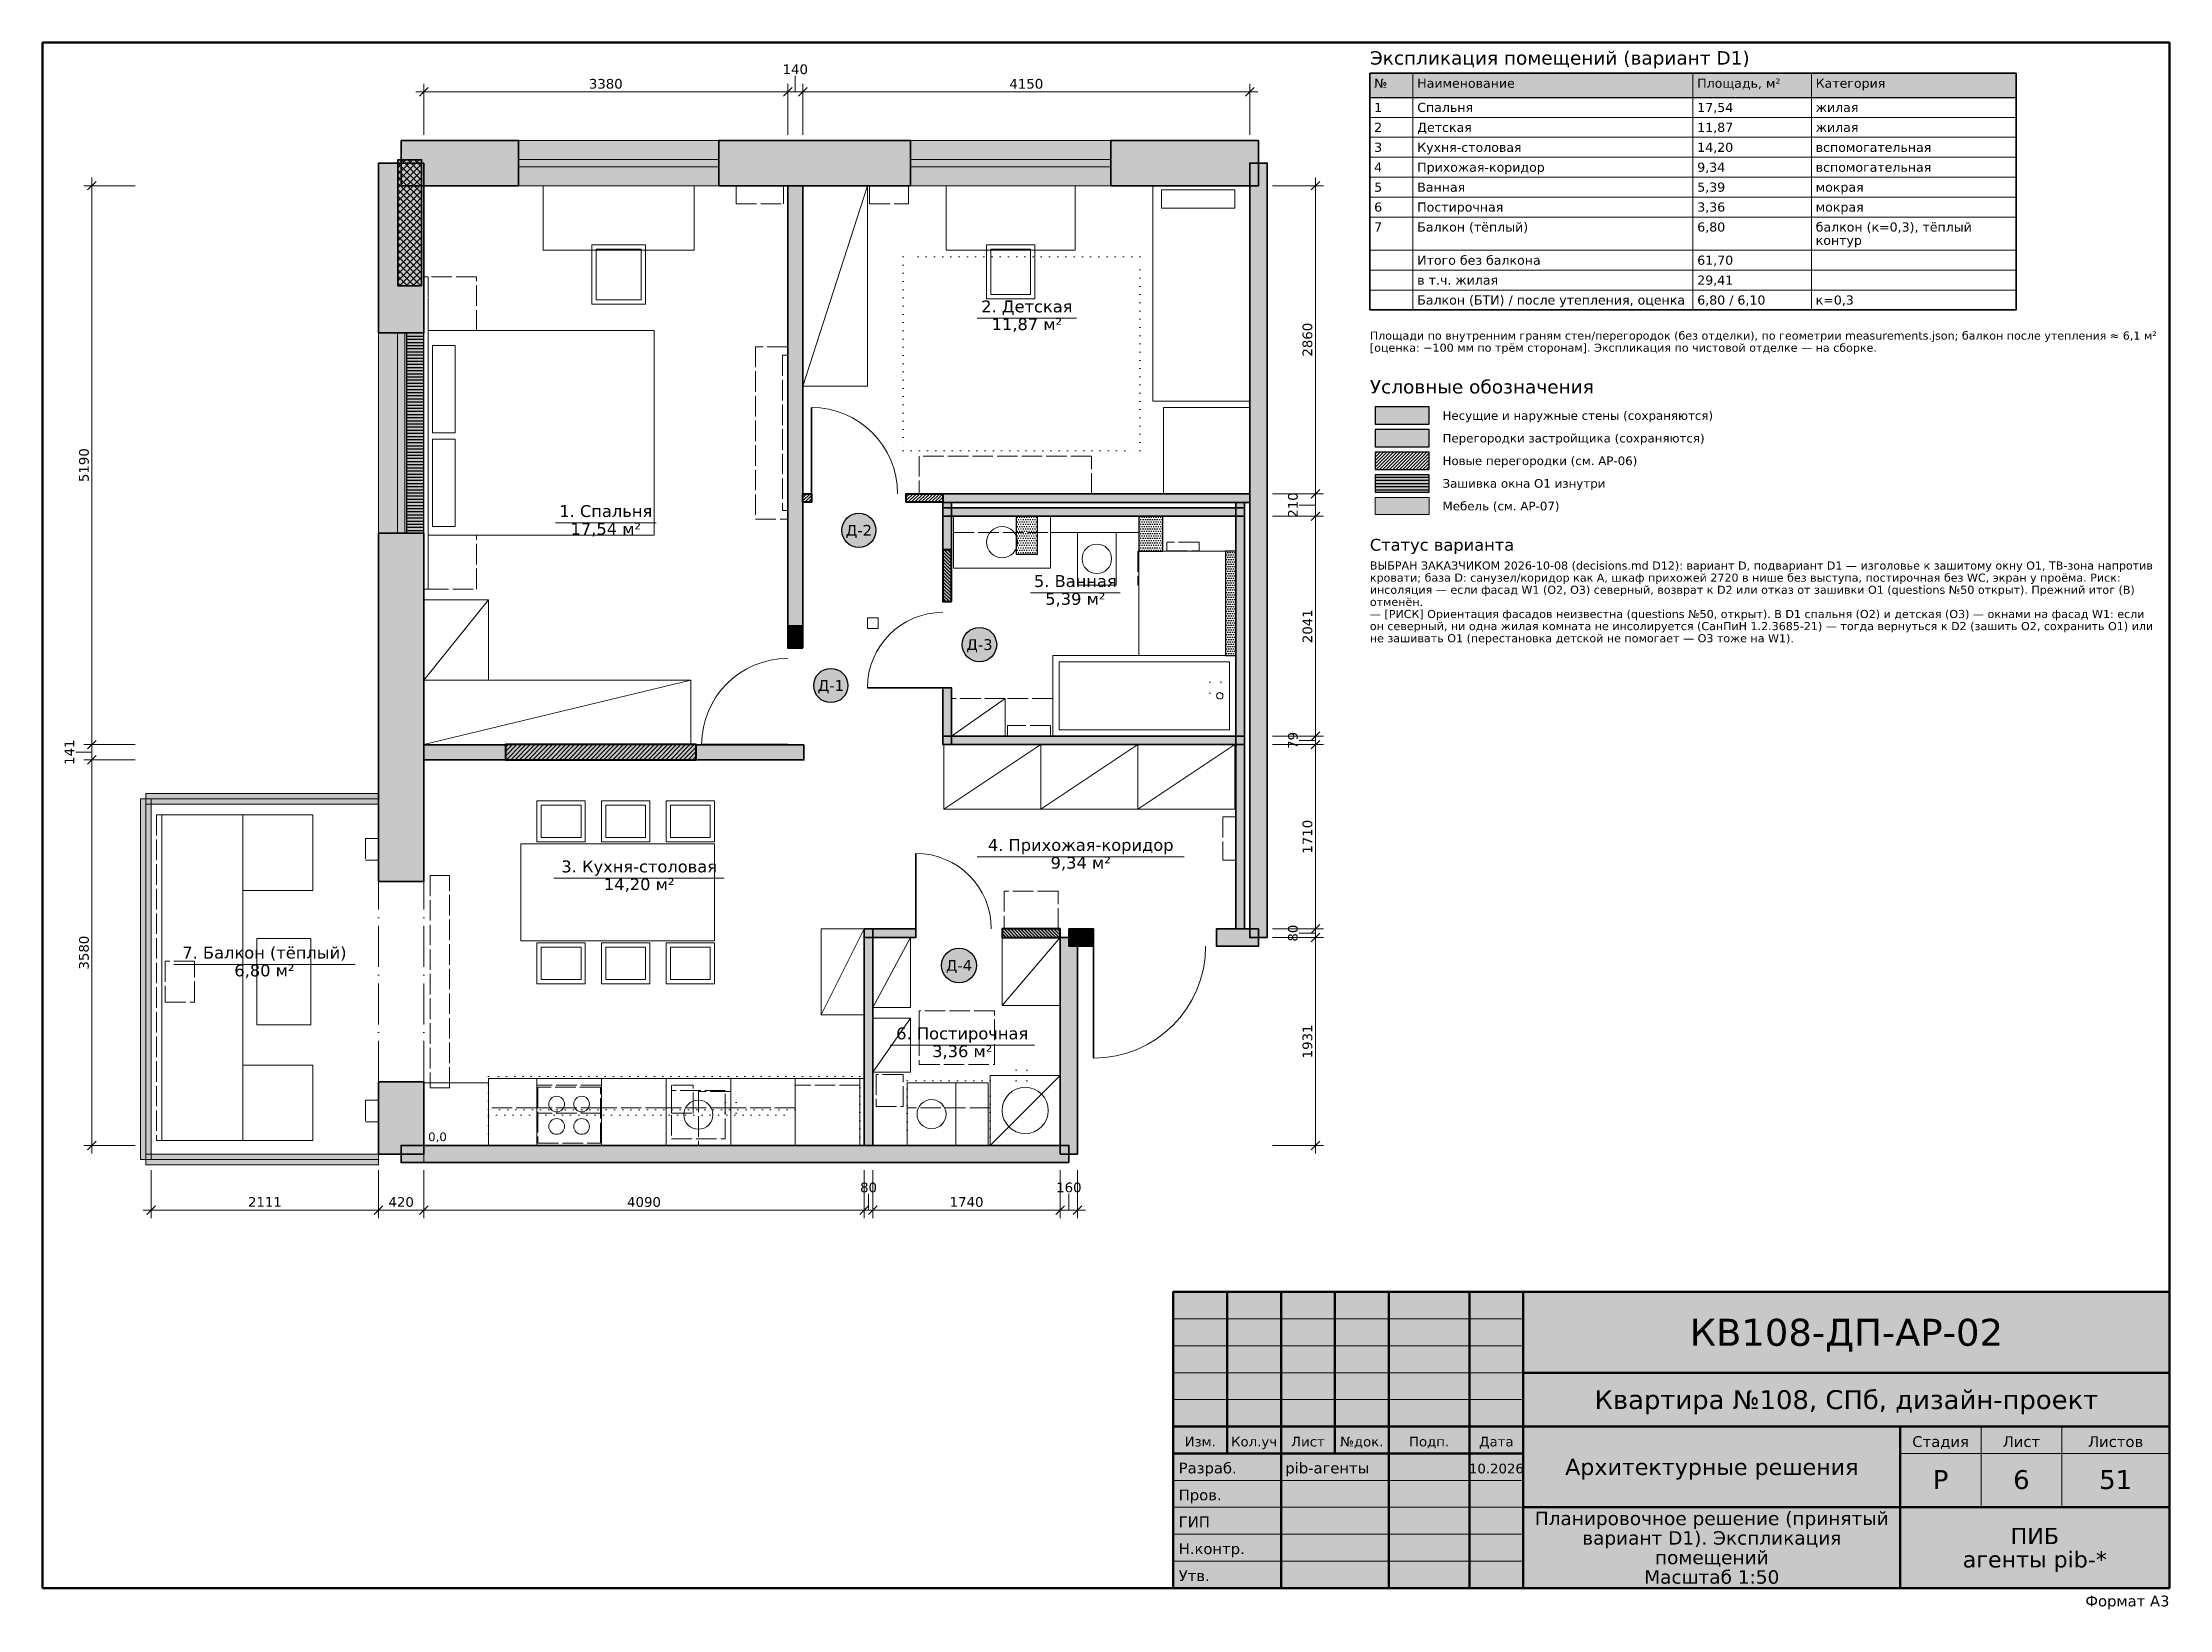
# Model space of a CAD drawing. Header units: millimetres. Extents: x 1000 to 20750, y 51 to 14600.
import ezdxf
from ezdxf.enums import TextEntityAlignment as Align

# ---------------------------------------------------------------- set-up
doc = ezdxf.new("R2010")
doc.units = ezdxf.units.MM
for name, pattern in [('DASHDOT', [3.556, 2.54, -0.508, 0, -0.508]), ('DASHED', [1.524, 1.27, -0.254]), ('DOT', [0.508, 0, -0.508])]:
    doc.linetypes.add(name, pattern=pattern)
for name, color, linetype in [('AR-NEW', 5, 'CONTINUOUS'), ('AR-WALLS', 7, 'CONTINUOUS'), ('DIM', 7, 'CONTINUOUS'), ('FRAME', 7, 'CONTINUOUS'), ('FURN', 8, 'CONTINUOUS'), ('TEXT', 7, 'CONTINUOUS')]:
    doc.layers.add(name, color=color, linetype=linetype)
doc.styles.add('GOST', font='DejaVuSans.ttf')

msp = doc.modelspace()

# ---------------------------------------------------------------- hatches: boundary and pattern name
at = {"layer": 'AR-NEW', "true_color": 0x8a6d3b}
h = msp.add_hatch(dxfattribs=at)
h.set_pattern_fill('LINE', scale=9.16667)
h.paths.add_polyline_path([(4540, 10046), (4540, 11906), (4380, 11906), (4380, 10046), (4540, 10046)])
at = {"layer": 'AR-NEW', "true_color": 0xf3ead8, "transparency": 33554559}
h = msp.add_hatch(color=7, dxfattribs=at)
h.dxf.hatch_style = 1
h.paths.add_polyline_path([(4540, 10046), (4540, 11906), (4380, 11906), (4380, 10046), (4540, 10046)])
at = {"layer": 'AR-NEW', "true_color": 0x1f4e9c}
h = msp.add_hatch(dxfattribs=at)
h.set_pattern_fill('ANSI31', scale=6.875)
h.paths.add_polyline_path([(8060, 10331), (8060, 10411), (8140, 10411), (8140, 10331), (8060, 10331)])
h = msp.add_hatch(dxfattribs=at)
h.set_pattern_fill('ANSI31', scale=6.875)
h.paths.add_polyline_path([(9360, 10411), (9360, 10331), (9020, 10331), (9020, 10411), (9360, 10411)])
h = msp.add_hatch(dxfattribs=at)
h.set_pattern_fill('DOTS', scale=13.75)
h.paths.add_polyline_path([(10240, 9851), (10240, 10201), (10041, 10201), (10041, 9851), (10240, 9851)])
h = msp.add_hatch(dxfattribs=at)
h.set_pattern_fill('DOTS', scale=13.75)
h.paths.add_polyline_path([(11403, 9876), (11403, 10201), (11181, 10201), (11181, 9876), (11403, 9876)])
h = msp.add_hatch(dxfattribs=at)
h.set_pattern_fill('ANSI31', scale=6.875, angle=90)
h.paths.add_polyline_path([(9440, 9410), (9440, 9891), (9360, 9891), (9360, 9410), (9440, 9410)])
at = {"layer": 'AR-NEW', "true_color": 0xe3eefb, "transparency": 33554559}
h = msp.add_hatch(color=7, dxfattribs=at)
h.dxf.hatch_style = 1
h.paths.add_polyline_path([(9440, 9410), (9440, 9891), (9360, 9891), (9360, 9410), (9440, 9410)])
at = {"layer": 'AR-NEW', "true_color": 0x1f4e9c}
h = msp.add_hatch(dxfattribs=at)
h.set_pattern_fill('DOTS', scale=13.75)
h.paths.add_polyline_path([(12081, 8910), (12081, 9876), (11986, 9876), (11986, 8910), (12081, 8910)])
h = msp.add_hatch(dxfattribs=at)
h.set_pattern_fill('ANSI31', scale=6.875)
h.paths.add_polyline_path([(8060, 8981), (8060, 9180), (7920, 9180), (7920, 8981), (8060, 8981)])
at = {"layer": 'AR-NEW', "true_color": 0xfff6f6, "transparency": 33554559}
h = msp.add_hatch(color=7, dxfattribs=at)
h.dxf.hatch_style = 1
h.paths.add_polyline_path([(8060, 8981), (8060, 9180), (7920, 9180), (7920, 8981), (8060, 8981)])
at = {"layer": 'AR-NEW', "true_color": 0x1f4e9c}
h = msp.add_hatch(dxfattribs=at)
h.set_pattern_fill('ANSI31', scale=9.16667)
h.paths.add_polyline_path([(7070, 7941), (7070, 8081), (5300, 8081), (5300, 7941), (7070, 7941)])
at = {"layer": 'AR-NEW', "true_color": 0xfbf3df, "transparency": 33554559}
h = msp.add_hatch(color=7, dxfattribs=at)
h.dxf.hatch_style = 1
h.paths.add_polyline_path([(7070, 7941), (7070, 8081), (5300, 8081), (5300, 7941), (7070, 7941)])
at = {"layer": 'AR-NEW', "true_color": 0x1f4e9c}
h = msp.add_hatch(dxfattribs=at)
h.set_pattern_fill('ANSI31', scale=6.875, angle=90)
h.paths.add_polyline_path([(10450, 6291), (10450, 6371), (9910, 6371), (9910, 6291), (10450, 6291)])
at = {"layer": 'AR-NEW', "true_color": 0xe3eefb, "transparency": 33554559}
h = msp.add_hatch(color=7, dxfattribs=at)
h.dxf.hatch_style = 1
h.paths.add_polyline_path([(10450, 6291), (10450, 6371), (9910, 6371), (9910, 6291), (10450, 6291)])
at = {"layer": 'AR-WALLS', "true_color": 0x262626}
h = msp.add_hatch(color=7, dxfattribs=at)
h.dxf.hatch_style = 1
h.paths.add_polyline_path([(4330, 13691), (5420, 13691), (5420, 13271), (4330, 13271), (4330, 13691)])
at = {"layer": 'AR-WALLS', "true_color": 0xffffff}
h = msp.add_hatch(color=7, dxfattribs=at)
h.dxf.hatch_style = 1
h.paths.add_polyline_path([(5420, 13271), (7280, 13271), (7280, 13691), (5420, 13691)])
at = {"layer": 'AR-WALLS', "true_color": 0x262626}
h = msp.add_hatch(color=7, dxfattribs=at)
h.dxf.hatch_style = 1
h.paths.add_polyline_path([(7280, 13271), (7280, 13691), (9060, 13691), (9060, 13271), (7280, 13271)])
at = {"layer": 'AR-WALLS', "true_color": 0xffffff}
h = msp.add_hatch(color=7, dxfattribs=at)
h.dxf.hatch_style = 1
h.paths.add_polyline_path([(9060, 13271), (10921, 13271), (10921, 13691), (9060, 13691)])
at = {"layer": 'AR-WALLS', "true_color": 0x262626}
h = msp.add_hatch(color=7, dxfattribs=at)
h.dxf.hatch_style = 1
h.paths.add_polyline_path([(12290, 13271), (10921, 13271), (10921, 13691), (12290, 13691), (12290, 13271)])
h = msp.add_hatch(color=7, dxfattribs=at)
h.dxf.hatch_style = 1
h.paths.add_polyline_path([(4540, 13481), (4540, 11906), (4120, 11906), (4120, 13481), (4540, 13481)])
at = {"layer": 'AR-WALLS', "true_color": 0x333333}
h = msp.add_hatch(dxfattribs=at)
h.set_pattern_fill('ANSI37', scale=13.75)
h.paths.add_polyline_path([(4519, 12341), (4519, 13511), (4300, 13511), (4300, 12341), (4519, 12341)])
at = {"layer": 'AR-WALLS', "true_color": 0xd9d9d9, "transparency": 33554559}
h = msp.add_hatch(color=7, dxfattribs=at)
h.dxf.hatch_style = 1
h.paths.add_polyline_path([(4519, 12341), (4519, 13511), (4300, 13511), (4300, 12341), (4519, 12341)])
at = {"layer": 'AR-WALLS', "true_color": 0x262626}
h = msp.add_hatch(color=7, dxfattribs=at)
h.dxf.hatch_style = 1
h.paths.add_polyline_path([(12370, 6290), (12370, 13481), (12210, 13481), (12210, 6290), (12370, 6290)])
h = msp.add_hatch(color=7, dxfattribs=at)
h.dxf.hatch_style = 1
h.paths.add_polyline_path([(7920, 13271), (8060, 13271), (8060, 9180), (7920, 9180), (7920, 13271)])
at = {"layer": 'AR-WALLS', "true_color": 0xffffff}
h = msp.add_hatch(color=7, dxfattribs=at)
h.dxf.hatch_style = 1
h.paths.add_polyline_path([(4120, 10046), (4540, 10046), (4540, 11906), (4120, 11906)])
at = {"layer": 'AR-WALLS', "true_color": 0x6e6e6e}
h = msp.add_hatch(color=7, dxfattribs=at)
h.dxf.hatch_style = 1
h.paths.add_polyline_path([(12210, 10330), (12210, 10410), (9360, 10410), (9360, 10330), (12210, 10330)])
h = msp.add_hatch(color=7, dxfattribs=at)
h.dxf.hatch_style = 1
h.paths.add_polyline_path([(9440, 10330), (9440, 9891), (9360, 9891), (9360, 10330), (9440, 10330)])
h = msp.add_hatch(color=7, dxfattribs=at)
h.dxf.hatch_style = 1
h.paths.add_polyline_path([(12161, 10201), (12161, 10281), (9360, 10281), (9360, 10201), (12161, 10201)])
h = msp.add_hatch(color=7, dxfattribs=at)
h.dxf.hatch_style = 1
h.paths.add_polyline_path([(12161, 6371), (12161, 10330), (12081, 10330), (12081, 6371), (12161, 6371)])
at = {"layer": 'AR-WALLS', "true_color": 0x262626}
h = msp.add_hatch(color=7, dxfattribs=at)
h.dxf.hatch_style = 1
h.paths.add_polyline_path([(4120, 10046), (4540, 10046), (4540, 6810), (4120, 6810), (4120, 10046)])
at = {"layer": 'AR-WALLS', "true_color": 0x6e6e6e}
h = msp.add_hatch(color=7, dxfattribs=at)
h.dxf.hatch_style = 1
h.paths.add_polyline_path([(9360, 8081), (9360, 8610), (9440, 8610), (9440, 8081), (9360, 8081)])
h = msp.add_hatch(color=7, dxfattribs=at)
h.dxf.hatch_style = 1
h.paths.add_polyline_path([(12161, 8081), (12161, 8161), (9360, 8161), (9360, 8081), (12161, 8081)])
at = {"layer": 'AR-WALLS', "true_color": 0x262626}
h = msp.add_hatch(color=7, dxfattribs=at)
h.dxf.hatch_style = 1
h.paths.add_polyline_path([(4540, 7940), (4540, 8080), (5300, 8080), (5300, 7940), (4540, 7940)])
h = msp.add_hatch(color=7, dxfattribs=at)
h.dxf.hatch_style = 1
h.paths.add_polyline_path([(8070, 8080), (8070, 7940), (7070, 7940), (7070, 8080), (8070, 8080)])
at = {"layer": 'AR-WALLS', "true_color": 0xffffff}
h = msp.add_hatch(color=7, dxfattribs=at)
h.dxf.hatch_style = 1
h.paths.add_polyline_path([(1909, 4230), (2009, 4230), (2009, 7578), (1909, 7578)])
h = msp.add_hatch(color=7, dxfattribs=at)
h.dxf.hatch_style = 1
h.paths.add_polyline_path([(1959, 7528), (4120, 7528), (4120, 7628), (1959, 7628)])
at = {"layer": 'AR-WALLS', "true_color": 0x6e6e6e}
h = msp.add_hatch(color=7, dxfattribs=at)
h.dxf.hatch_style = 1
h.paths.add_polyline_path([(8710, 4360), (8710, 6371), (8630, 6371), (8630, 4360), (8710, 4360)])
h = msp.add_hatch(color=7, dxfattribs=at)
h.dxf.hatch_style = 1
h.paths.add_polyline_path([(8630, 6371), (9110, 6371), (9110, 6291), (8630, 6291), (8630, 6371)])
at = {"layer": 'AR-WALLS', "true_color": 0x262626}
h = msp.add_hatch(color=7, dxfattribs=at)
h.dxf.hatch_style = 1
h.paths.add_polyline_path([(10530, 6210), (10530, 6370), (10760, 6370), (10760, 6210), (10530, 6210)])
h = msp.add_hatch(color=7, dxfattribs=at)
h.dxf.hatch_style = 1
h.paths.add_polyline_path([(12290, 6370), (12290, 6210), (11900, 6210), (11900, 6370), (12290, 6370)])
h = msp.add_hatch(color=7, dxfattribs=at)
h.dxf.hatch_style = 1
h.paths.add_polyline_path([(10610, 4280), (10610, 6290), (10450, 6290), (10450, 4280), (10610, 4280)])
h = msp.add_hatch(color=7, dxfattribs=at)
h.dxf.hatch_style = 1
h.paths.add_polyline_path([(4120, 4280), (4120, 4950), (4540, 4950), (4540, 4280), (4120, 4280)])
h = msp.add_hatch(color=7, dxfattribs=at)
h.dxf.hatch_style = 1
h.paths.add_polyline_path([(10530, 4200), (10530, 4360), (4330, 4360), (4330, 4200), (10530, 4200)])
at = {"layer": 'AR-WALLS', "true_color": 0xffffff}
h = msp.add_hatch(color=7, dxfattribs=at)
h.dxf.hatch_style = 1
h.paths.add_polyline_path([(1959, 4180), (4120, 4180), (4120, 4280), (1959, 4280)])
at = {"layer": 'FRAME', "true_color": 0xffffff}
h = msp.add_hatch(color=7, dxfattribs=at)
h.dxf.hatch_style = 1
h.paths.add_polyline_path([(11500, 250), (20750, 250), (20750, 3000), (11500, 3000)])
at = {"layer": 'TEXT', "true_color": 0xe6e6e6}
h = msp.add_hatch(color=7, dxfattribs=at)
h.dxf.hatch_style = 1
h.paths.add_polyline_path([(13325, 14090), (19325, 14090), (19325, 14315), (13325, 14315)])
at = {"layer": 'TEXT', "true_color": 0x262626}
h = msp.add_hatch(color=7, dxfattribs=at)
h.dxf.hatch_style = 1
h.paths.add_polyline_path([(13375, 11056.75), (13875, 11056.75), (13875, 11216.75), (13375, 11216.75)])
at = {"layer": 'TEXT', "true_color": 0x6e6e6e}
h = msp.add_hatch(color=7, dxfattribs=at)
h.dxf.hatch_style = 1
h.paths.add_polyline_path([(13375, 10846.75), (13875, 10846.75), (13875, 11006.75), (13375, 11006.75)])
at = {"layer": 'TEXT', "true_color": 0x1f4e9c}
h = msp.add_hatch(dxfattribs=at)
h.set_pattern_fill('ANSI31', scale=6.875)
h.paths.add_polyline_path([(13375, 10636.75), (13875, 10636.75), (13875, 10796.75), (13375, 10796.75)])
at = {"layer": 'TEXT', "true_color": 0x8a6d3b}
h = msp.add_hatch(dxfattribs=at)
h.set_pattern_fill('LINE', scale=9.16667)
h.paths.add_polyline_path([(13375, 10426.75), (13875, 10426.75), (13875, 10586.75), (13375, 10586.75)])
at = {"layer": 'TEXT', "true_color": 0xf3ead8, "transparency": 33554559}
h = msp.add_hatch(color=7, dxfattribs=at)
h.dxf.hatch_style = 1
h.paths.add_polyline_path([(13375, 10426.75), (13875, 10426.75), (13875, 10586.75), (13375, 10586.75)])
at = {"layer": 'TEXT', "true_color": 0xffffff}
h = msp.add_hatch(color=7, dxfattribs=at)
h.dxf.hatch_style = 1
h.paths.add_polyline_path([(13375, 10216.75), (13875, 10216.75), (13875, 10376.75), (13375, 10376.75)])
h = msp.add_hatch(color=7, dxfattribs=at)
h.dxf.hatch_style = 1
edge = h.paths.add_edge_path()
edge.add_arc((8580, 10071), 158.53, 0, 360)
h = msp.add_hatch(color=7, dxfattribs=at)
h.dxf.hatch_style = 1
edge = h.paths.add_edge_path()
edge.add_arc((9700, 9010), 159.9, 0, 360)
h = msp.add_hatch(color=7, dxfattribs=at)
h.dxf.hatch_style = 1
edge = h.paths.add_edge_path()
edge.add_arc((8320, 8630.5), 159.06, 0, 360)
h = msp.add_hatch(color=7, dxfattribs=at)
h.dxf.hatch_style = 1
edge = h.paths.add_edge_path()
edge.add_arc((9510, 6031), 161.55, 0, 360)

# ---------------------------------------------------------------- linework, layer by layer
at = {"layer": 'AR-NEW', "lineweight": 30, "true_color": 0x1f4e9c}
msp.add_lwpolyline([(4540, 10046), (4540, 11906), (4380, 11906), (4380, 10046), (4540, 10046)], close=True, dxfattribs=at)
at = {"layer": 'AR-NEW', "lineweight": 40, "true_color": 0x1f4e9c}
for points in [[(8060, 10331), (8060, 10411), (8140, 10411), (8140, 10331), (8060, 10331)], [(9360, 10411), (9360, 10331), (9020, 10331), (9020, 10411), (9360, 10411)], [(9440, 9410), (9440, 9891), (9360, 9891), (9360, 9410), (9440, 9410)], [(8060, 8981), (8060, 9180), (7920, 9180), (7920, 8981), (8060, 8981)], [(7070, 7941), (7070, 8081), (5300, 8081), (5300, 7941), (7070, 7941)], [(10450, 6291), (10450, 6371), (9910, 6371), (9910, 6291), (10450, 6291)]]:
    msp.add_lwpolyline(points, close=True, dxfattribs=at)
at = {"layer": 'AR-NEW', "lineweight": 25, "true_color": 0x1f4e9c}
for points in [[(10240, 9851), (10240, 10201), (10041, 10201), (10041, 9851), (10240, 9851)], [(11403, 9876), (11403, 10201), (11181, 10201), (11181, 9876), (11403, 9876)], [(12081, 8910), (12081, 9876), (11986, 9876), (11986, 8910), (12081, 8910)]]:
    msp.add_lwpolyline(points, close=True, dxfattribs=at)
at = {"layer": 'AR-WALLS', "color": 7, "lineweight": 35}
for points in [[(4330, 13691), (5420, 13691), (5420, 13271), (4330, 13271), (4330, 13691)], [(7280, 13271), (7280, 13691), (9060, 13691), (9060, 13271), (7280, 13271)], [(12290, 13271), (10921, 13271), (10921, 13691), (12290, 13691), (12290, 13271)], [(4540, 13481), (4540, 11906), (4120, 11906), (4120, 13481), (4540, 13481)], [(4519, 12341), (4519, 13511), (4300, 13511), (4300, 12341), (4519, 12341)], [(12370, 6290), (12370, 13481), (12210, 13481), (12210, 6290), (12370, 6290)], [(7920, 13271), (8060, 13271), (8060, 9180), (7920, 9180), (7920, 13271)], [(12210, 10330), (12210, 10410), (9360, 10410), (9360, 10330), (12210, 10330)], [(9440, 10330), (9440, 9891), (9360, 9891), (9360, 10330), (9440, 10330)], [(12161, 10201), (12161, 10281), (9360, 10281), (9360, 10201), (12161, 10201)], [(12161, 6371), (12161, 10330), (12081, 10330), (12081, 6371), (12161, 6371)], [(4120, 10046), (4540, 10046), (4540, 6810), (4120, 6810), (4120, 10046)], [(9360, 8081), (9360, 8610), (9440, 8610), (9440, 8081), (9360, 8081)], [(12161, 8081), (12161, 8161), (9360, 8161), (9360, 8081), (12161, 8081)], [(4540, 7940), (4540, 8080), (5300, 8080), (5300, 7940), (4540, 7940)], [(8070, 8080), (8070, 7940), (7070, 7940), (7070, 8080), (8070, 8080)], [(8710, 4360), (8710, 6371), (8630, 6371), (8630, 4360), (8710, 4360)], [(8630, 6371), (9110, 6371), (9110, 6291), (8630, 6291), (8630, 6371)], [(10530, 6210), (10530, 6370), (10760, 6370), (10760, 6210), (10530, 6210)], [(12290, 6370), (12290, 6210), (11900, 6210), (11900, 6370), (12290, 6370)], [(10610, 4280), (10610, 6290), (10450, 6290), (10450, 4280), (10610, 4280)], [(4120, 4280), (4120, 4950), (4540, 4950), (4540, 4280), (4120, 4280)], [(10530, 4200), (10530, 4360), (4330, 4360), (4330, 4200), (10530, 4200)]]:
    msp.add_lwpolyline(points, close=True, dxfattribs=at)
at = {"layer": 'AR-WALLS', "color": 7, "lineweight": 20}
for points in [[(5420, 13271), (7280, 13271), (7280, 13691), (5420, 13691)], [(9060, 13271), (10921, 13271), (10921, 13691), (9060, 13691)], [(4120, 10046), (4540, 10046), (4540, 11906), (4120, 11906)], [(1909, 4230), (2009, 4230), (2009, 7578), (1909, 7578)], [(1959, 7528), (4120, 7528), (4120, 7628), (1959, 7628)], [(1959, 4180), (4120, 4180), (4120, 4280), (1959, 4280)]]:
    msp.add_lwpolyline(points, close=True, dxfattribs=at)
at = {"layer": 'AR-WALLS', "color": 7, "lineweight": 15}
for points in [[(5420, 13514.6), (7280, 13514.6)], [(5420, 13447.4), (7280, 13447.4)], [(9060, 13514.6), (10921, 13514.6)], [(9060, 13447.4), (10921, 13447.4)], [(4296.4, 10046), (4296.4, 11906)], [(4363.6, 10046), (4363.6, 11906)], [(1959, 4230), (1959, 7578)], [(1959, 7578), (4120, 7578)], [(1959, 4230), (4120, 4230)]]:
    msp.add_lwpolyline(points, dxfattribs=at)
at = {"layer": 'AR-WALLS', "color": 7, "lineweight": 35}
for points in [[(8140, 10411), (8140, 11211)], [(9360, 8610), (8660, 8610)], [(7920, 8081), (7120, 8081)], [(9110, 6371), (9110, 7071)], [(10760, 6210), (10760, 5170)]]:
    msp.add_lwpolyline(points, dxfattribs=at)
at = {"layer": 'AR-WALLS', "color": 7, "linetype": 'DASHDOT', "lineweight": 15, "ltscale": 150}
for points in [[(4120, 4950), (4120, 6810)], [(4540, 4950), (4540, 6810)]]:
    msp.add_lwpolyline(points, dxfattribs=at)
at = {"layer": 'AR-WALLS', "color": 7, "lineweight": 15}
for centre, radius, start, end in [((8140, 10411), 800, 0, 90), ((9360, 8610), 700, 90, 180), ((7920, 8081), 800, 90, 180), ((9110, 6371), 700, 0, 90), ((10760, 6210), 1040, 270, 360)]:
    msp.add_arc(centre, radius, start, end, dxfattribs=at)
at = {"layer": 'DIM', "color": 7, "lineweight": 13}
for points in [[(7990, 14142), (7990, 14292)], [(12820, 10306), (12670, 10306)], [(12820, 8120.5), (12670, 8120.5)], [(1459, 8010.5), (1309, 8010.5)], [(12820, 6331), (12670, 6331)], [(8670, 3760), (8670, 3910)], [(10530, 3760), (10530, 3910)]]:
    msp.add_lwpolyline(points, dxfattribs=at)
at = {"layer": 'DIM', "color": 7, "lineweight": 15}
for points in [[(4465, 14142), (12285, 14142)], [(4540, 13742), (4540, 14217)], [(7920, 13742), (7920, 14217)], [(8060, 13742), (8060, 14217)], [(12210, 13742), (12210, 14217)], [(1859, 13271), (1384, 13271)], [(1459, 4285), (1459, 13346)], [(12420, 13271), (12895, 13271)], [(12820, 4285), (12820, 13346)], [(12420, 10411), (12895, 10411)], [(12420, 10201), (12895, 10201)], [(12420, 8160), (12895, 8160)], [(1859, 8081), (1384, 8081)], [(1859, 7940), (1384, 7940)], [(12420, 8081), (12895, 8081)], [(12420, 6371), (12895, 6371)], [(12420, 6291), (12895, 6291)], [(1859, 4360), (1384, 4360)], [(12420, 4360), (12895, 4360)], [(2009, 4130), (2009, 3685)], [(4120, 4130), (4120, 3685)], [(4540, 4130), (4540, 3685)], [(8630, 4130), (8630, 3685)], [(8710, 4130), (8710, 3685)], [(10450, 4130), (10450, 3685)], [(10610, 4130), (10610, 3685)], [(1934, 3760), (10685, 3760)]]:
    msp.add_lwpolyline(points, dxfattribs=at)
at = {"layer": 'DIM', "color": 7, "lineweight": 35}
for points in [[(4500, 14102), (4580, 14182)], [(7880, 14102), (7960, 14182)], [(8020, 14102), (8100, 14182)], [(12170, 14102), (12250, 14182)], [(1419, 13231), (1499, 13311)], [(12780, 13231), (12860, 13311)], [(12780, 10371), (12860, 10451)], [(12780, 10161), (12860, 10241)], [(1419, 8041), (1499, 8121)], [(12780, 8120), (12860, 8200)], [(12780, 8041), (12860, 8121)], [(1419, 7900), (1499, 7980)], [(12780, 6331), (12860, 6411)], [(12780, 6251), (12860, 6331)], [(1419, 4320), (1499, 4400)], [(12780, 4320), (12860, 4400)], [(1969, 3720), (2049, 3800)], [(4080, 3720), (4160, 3800)], [(4500, 3720), (4580, 3800)], [(8590, 3720), (8670, 3800)], [(8670, 3720), (8750, 3800)], [(10410, 3720), (10490, 3800)], [(10570, 3720), (10650, 3800)]]:
    msp.add_lwpolyline(points, dxfattribs=at)
at = {"layer": 'DIM', "lineweight": 20, "true_color": 0xc0392b}
for points in [[(4390, 4360), (4690, 4360)], [(4540, 4210), (4540, 4510)]]:
    msp.add_lwpolyline(points, dxfattribs=at)
at = {"layer": 'FRAME', "color": 7, "lineweight": 50}
for points in [[(1000, 250), (20750, 250), (20750, 14600), (1000, 14600)], [(11500, 250), (20750, 250), (20750, 3000), (11500, 3000)]]:
    msp.add_lwpolyline(points, close=True, dxfattribs=at)
for points in [[(12000, 1500), (12000, 3000)], [(12500, 250), (12500, 3000)], [(13000, 1500), (13000, 3000)], [(13500, 250), (13500, 3000)], [(14250, 250), (14250, 3000)], [(14750, 250), (14750, 3000)], [(14750, 2250), (20750, 2250)], [(11500, 1750), (14750, 1750)], [(14750, 1750), (20750, 1750)], [(18250, 250), (18250, 1750)], [(11500, 1500), (14750, 1500)], [(14750, 1000), (20750, 1000)]]:
    msp.add_lwpolyline(points, dxfattribs=at)
at = {"layer": 'FRAME', "color": 7, "lineweight": 20}
for points in [[(11500, 2750), (14750, 2750)], [(11500, 2500), (14750, 2500)], [(11500, 2250), (14750, 2250)], [(11500, 2000), (14750, 2000)], [(19000, 1000), (19000, 1750)], [(19750, 1000), (19750, 1750)], [(18250, 1500), (20750, 1500)], [(11500, 1250), (14750, 1250)], [(11500, 1000), (14750, 1000)], [(11500, 750), (14750, 750)], [(11500, 500), (14750, 500)]]:
    msp.add_lwpolyline(points, dxfattribs=at)
at = {"layer": 'FURN', "lineweight": 15, "true_color": 0xb8b8b8}
for points in [[(5650, 12671), (7050, 12671), (7050, 13271), (5650, 13271)], [(8060, 11411), (8660, 11411), (8660, 13271), (8060, 13271)], [(9390, 12671), (10590, 12671), (10590, 13271), (9390, 13271)], [(11310, 11271), (12210, 11271), (12210, 13271), (11310, 13271)], [(6100, 12171), (6600, 12171), (6600, 12721), (6100, 12721)], [(9765, 12221), (10215, 12221), (10215, 12721), (9765, 12721)], [(4580, 10026), (6680, 10026), (6680, 11926), (4580, 11926)], [(11410, 10411), (12210, 10411), (12210, 11211), (11410, 11211)], [(9460, 9721), (10360, 9721), (10360, 10201), (9460, 10201)], [(10360, 10051), (11181, 10051), (11181, 10201), (10360, 10201)], [(10610, 9561), (10970, 9561), (10970, 10051), (10610, 10051)], [(11181, 8910), (11986, 8910), (11986, 9876), (11181, 9876)], [(11986, 8910), (12081, 8910), (12081, 9876), (11986, 9876)], [(4540, 8681), (5140, 8681), (5140, 9426), (4540, 9426)], [(10381, 8160), (12081, 8160), (12081, 8910), (10381, 8910)], [(4540, 8081), (7020, 8081), (7020, 8681), (4540, 8681)], [(9370, 7481), (10270, 7481), (10270, 8081), (9370, 8081)], [(10270, 7481), (11170, 7481), (11170, 8081), (10270, 8081)], [(11170, 7481), (12070, 7481), (12070, 8081), (11170, 8081)], [(5590, 7180), (6040, 7180), (6040, 7560), (5590, 7560)], [(6190, 7180), (6640, 7180), (6640, 7560), (6190, 7560)], [(6790, 7180), (7240, 7180), (7240, 7560), (6790, 7560)], [(2109, 4405), (2859, 4405), (2859, 7428), (2109, 7428)], [(2859, 6728), (3509, 6728), (3509, 7428), (2859, 7428)], [(5440, 6260), (7240, 6260), (7240, 7160), (5440, 7160)], [(8230, 5571), (8630, 5571), (8630, 6371), (8230, 6371)], [(2990, 5480), (3490, 5480), (3490, 6280), (2990, 6280)], [(5590, 5860), (6040, 5860), (6040, 6240), (5590, 6240)], [(6190, 5860), (6640, 5860), (6640, 6240), (6190, 6240)], [(6790, 5860), (7240, 5860), (7240, 6240), (6790, 6240)], [(8710, 5640), (9060, 5640), (9060, 6290), (8710, 6290)], [(9910, 5660), (10450, 5660), (10450, 6290), (9910, 6290)], [(8710, 5041), (9060, 5041), (9060, 5541), (8710, 5541)], [(2859, 4405), (3509, 4405), (3509, 5105), (2859, 5105)], [(4540, 4360), (5140, 4360), (5140, 4940), (4540, 4940)], [(5140, 4360), (5590, 4360), (5590, 4980), (5140, 4980)], [(5590, 4360), (6190, 4360), (6190, 4980), (5590, 4980)], [(6190, 4360), (6790, 4360), (6790, 4980), (6190, 4980)], [(6790, 4360), (7390, 4360), (7390, 4980), (6790, 4980)], [(7390, 4360), (7990, 4360), (7990, 4980), (7390, 4980)], [(7990, 4360), (8590, 4360), (8590, 4980), (7990, 4980)], [(8590, 4360), (8630, 4360), (8630, 4980), (8590, 4980)], [(9030, 4360), (9480, 4360), (9480, 4940), (9030, 4940)], [(9480, 4360), (9780, 4360), (9780, 4940), (9480, 4940)], [(9800, 4360), (10450, 4360), (10450, 5010), (9800, 5010)]]:
    msp.add_lwpolyline(points, close=True, dxfattribs=at)
at = {"layer": 'FURN', "linetype": 'DASHED', "lineweight": 15, "ltscale": 150, "true_color": 0xb8b8b8}
for points in [[(7440, 13101), (7880, 13101), (7880, 13271), (7440, 13271)], [(8680, 13101), (9040, 13101), (9040, 13271), (8680, 13271)], [(4540, 9526), (4580, 9526), (4580, 12426), (4540, 12426)], [(4580, 11926), (5030, 11926), (5030, 12426), (4580, 12426)], [(7620, 10176), (7920, 10176), (7920, 11776), (7620, 11776)], [(7870, 10256), (7920, 10256), (7920, 11696), (7870, 11696)], [(9140, 10411), (10740, 10411), (10740, 10761), (9140, 10761)], [(9460, 10051), (10360, 10051), (10360, 10201), (9460, 10201)], [(4580, 9526), (5030, 9526), (5030, 10026), (4580, 10026)], [(11171, 9561), (11181, 9561), (11181, 9876), (11171, 9876)], [(11440, 9880), (11740, 9880), (11740, 9960), (11440, 9960)], [(8660, 9160), (8760, 9160), (8760, 9260), (8660, 9260)], [(9440, 8160), (9940, 8160), (9940, 8510), (9440, 8510)], [(9940, 8160), (10381, 8160), (10381, 8510), (9940, 8510)], [(9960, 8160), (10360, 8160), (10360, 8260), (9960, 8260)], [(2059, 4405), (2109, 4405), (2109, 7428), (2059, 7428)], [(11961, 7010), (12081, 7010), (12081, 7410), (11961, 7410)], [(4000, 7010), (4120, 7010), (4120, 7210), (4000, 7210)], [(4600, 4895), (4780, 4895), (4780, 6866), (4600, 6866)], [(9930, 6371), (10430, 6371), (10430, 6721), (9930, 6721)], [(2140, 5690), (2410, 5690), (2410, 6070), (2140, 6070)], [(9140, 5110), (9840, 5110), (9840, 5610), (9140, 5610)], [(8740, 4720), (8990, 4720), (8990, 5020), (8740, 5020)], [(9800, 4360), (10450, 4360), (10450, 5010), (9800, 5010)], [(4000, 4580), (4120, 4580), (4120, 4780), (4000, 4780)], [(5590, 4360), (6190, 4360), (6190, 4920), (5590, 4920)], [(5600, 4380), (6180, 4380), (6180, 4900), (5600, 4900)], [(6840, 4660), (7040, 4660), (7040, 4920), (6840, 4920)], [(6840, 4420), (7340, 4420), (7340, 4870), (6840, 4870)], [(7090, 4360), (7390, 4360), (7390, 4860), (7090, 4860)], [(7990, 4360), (8590, 4360), (8590, 4920), (7990, 4920)], [(5140, 4360), (5590, 4360), (5590, 4710), (5140, 4710)], [(5590, 4360), (6190, 4360), (6190, 4710), (5590, 4710)], [(5590, 4360), (6190, 4360), (6190, 4660), (5590, 4660)], [(6190, 4360), (6790, 4360), (6790, 4710), (6190, 4710)], [(6790, 4360), (7390, 4360), (7390, 4710), (6790, 4710)], [(7390, 4360), (7990, 4360), (7990, 4710), (7390, 4710)], [(9030, 4360), (9800, 4360), (9800, 4710), (9030, 4710)]]:
    msp.add_lwpolyline(points, close=True, dxfattribs=at)
at = {"layer": 'FURN', "lineweight": 13, "true_color": 0xb8b8b8}
for points in [[(8060, 11411), (8660, 13271)], [(4540, 8681), (5140, 9426)], [(4540, 8081), (7020, 8681)], [(9440, 8160), (9940, 8510)], [(9370, 7481), (10270, 8081)], [(10270, 7481), (11170, 8081)], [(11170, 7481), (12070, 8081)], [(8230, 5571), (8630, 6371)], [(8710, 5640), (9060, 6290)], [(9910, 5660), (10450, 6290)], [(8710, 5041), (9060, 5541)], [(9800, 4360), (10450, 5010)]]:
    msp.add_lwpolyline(points, dxfattribs=at)
for points in [[(11390, 13061), (12070, 13061), (12070, 13231), (11390, 13231)], [(6140, 12211), (6560, 12211), (6560, 12681), (6140, 12681)], [(9805, 12261), (10175, 12261), (10175, 12681), (9805, 12681)], [(4620, 10976), (4830, 10976), (4830, 11786), (4620, 11786)], [(4620, 10106), (4830, 10106), (4830, 10916), (4620, 10916)], [(10441, 8220), (12021, 8220), (12021, 8850), (10441, 8850)], [(5630, 7220), (6000, 7220), (6000, 7520), (5630, 7520)], [(6230, 7220), (6600, 7220), (6600, 7520), (6230, 7520)], [(6830, 7220), (7200, 7220), (7200, 7520), (6830, 7520)], [(5630, 5900), (6000, 5900), (6000, 6200), (5630, 6200)], [(6230, 5900), (6600, 5900), (6600, 6200), (6230, 6200)], [(6830, 5900), (7200, 5900), (7200, 6200), (6830, 6200)]]:
    msp.add_lwpolyline(points, close=True, dxfattribs=at)
at = {"layer": 'FURN', "linetype": 'DOT', "lineweight": 15, "ltscale": 150, "true_color": 0xb8b8b8}
for points in [[(8990, 10810), (11190, 10810), (11190, 12610), (8990, 12610)], [(11840, 8560), (11940, 8560), (11940, 8660), (11840, 8660)], [(5140, 4360), (8590, 4360), (8590, 5000), (5140, 5000)], [(9030, 4360), (9800, 4360), (9800, 4960), (9030, 4960)], [(10040, 4960), (10140, 4960), (10140, 5060), (10040, 5060)], [(7340, 4660), (7440, 4660), (7440, 4760), (7340, 4760)], [(5140, 4640), (7990, 4640), (7990, 4690), (5140, 4690)]]:
    msp.add_lwpolyline(points, close=True, dxfattribs=at)
at = {"layer": 'FURN', "lineweight": 13, "true_color": 0xb8b8b8}
for centre, radius in [((9910, 9961), 144), ((10790, 9806), 136.8), ((11931, 8535), 30), ((5774, 4744), 72.8), ((6006, 4744), 72.8), ((7090, 4645), 135), ((9255, 4650), 135), ((10125, 4685), 214.5), ((5774, 4536), 72.8), ((6006, 4536), 72.8)]:
    msp.add_circle(centre, radius, dxfattribs=at)
at = {"layer": 'TEXT', "color": 7, "lineweight": 25}
msp.add_lwpolyline([(13325, 14090), (19325, 14090), (19325, 14315), (13325, 14315)], close=True, dxfattribs=at)
at = {"layer": 'TEXT', "color": 7, "lineweight": 15}
for points in [[(13325, 14315), (13325, 14090)], [(13725, 14315), (13725, 14090)], [(16325, 14315), (16325, 14090)], [(17425, 14315), (17425, 14090)], [(19325, 14315), (19325, 14090)], [(13325, 14090), (13325, 13905)], [(13725, 14090), (13725, 13905)], [(16325, 14090), (16325, 13905)], [(17425, 14090), (17425, 13905)], [(19325, 14090), (19325, 13905)], [(13325, 13905), (13325, 13720)], [(13725, 13905), (13725, 13720)], [(16325, 13905), (16325, 13720)], [(17425, 13905), (17425, 13720)], [(19325, 13905), (19325, 13720)], [(13325, 13720), (13325, 13535)], [(13725, 13720), (13725, 13535)], [(16325, 13720), (16325, 13535)], [(17425, 13720), (17425, 13535)], [(19325, 13720), (19325, 13535)], [(13325, 13535), (13325, 13350)], [(13725, 13535), (13725, 13350)], [(16325, 13535), (16325, 13350)], [(17425, 13535), (17425, 13350)], [(19325, 13535), (19325, 13350)], [(13325, 13350), (13325, 13165)], [(13725, 13350), (13725, 13165)], [(16325, 13350), (16325, 13165)], [(17425, 13350), (17425, 13165)], [(19325, 13350), (19325, 13165)], [(13325, 13165), (13325, 12980)], [(13725, 13165), (13725, 12980)], [(16325, 13165), (16325, 12980)], [(17425, 13165), (17425, 12980)], [(19325, 13165), (19325, 12980)], [(13325, 12980), (13325, 12671.75)], [(13725, 12980), (13725, 12671.75)], [(16325, 12980), (16325, 12671.75)], [(17425, 12980), (17425, 12671.75)], [(19325, 12980), (19325, 12671.75)], [(13325, 12671.75), (13325, 12486.75)], [(13725, 12671.75), (13725, 12486.75)], [(16325, 12671.75), (16325, 12486.75)], [(17425, 12671.75), (17425, 12486.75)], [(19325, 12671.75), (19325, 12486.75)], [(13325, 12486.75), (13325, 12301.75)], [(13725, 12486.75), (13725, 12301.75)], [(16325, 12486.75), (16325, 12301.75)], [(17425, 12486.75), (17425, 12301.75)], [(19325, 12486.75), (19325, 12301.75)], [(13325, 12301.75), (13325, 12116.75)], [(13725, 12301.75), (13725, 12116.75)], [(16325, 12301.75), (16325, 12116.75)], [(17425, 12301.75), (17425, 12116.75)], [(19325, 12301.75), (19325, 12116.75)], [(9677.66, 12040), (10602.34, 12040)], [(5763.08, 10140), (6696.92, 10140)], [(10173.01, 9490), (11006.99, 9490)], [(9679.28, 7040), (11600.72, 7040)], [(5749.17, 6840), (7330.83, 6840)], [(2217.84, 6040), (3902.16, 6040)], [(8869.64, 5290), (10210.36, 5290)]]:
    msp.add_lwpolyline(points, dxfattribs=at)
at = {"layer": 'TEXT', "color": 7, "lineweight": 35}
msp.add_lwpolyline([(13325, 12116.75), (19325, 12116.75), (19325, 14315), (13325, 14315)], close=True, dxfattribs=at)
at = {"layer": 'TEXT', "color": 7, "lineweight": 15}
for points in [[(13325, 13905), (19325, 13905), (19325, 14090), (13325, 14090)], [(13325, 13720), (19325, 13720), (19325, 13905), (13325, 13905)], [(13325, 13535), (19325, 13535), (19325, 13720), (13325, 13720)], [(13325, 13350), (19325, 13350), (19325, 13535), (13325, 13535)], [(13325, 13165), (19325, 13165), (19325, 13350), (13325, 13350)], [(13325, 12980), (19325, 12980), (19325, 13165), (13325, 13165)], [(13325, 12671.75), (19325, 12671.75), (19325, 12980), (13325, 12980)], [(13325, 12486.75), (19325, 12486.75), (19325, 12671.75), (13325, 12671.75)], [(13325, 12301.75), (19325, 12301.75), (19325, 12486.75), (13325, 12486.75)], [(13325, 12116.75), (19325, 12116.75), (19325, 12301.75), (13325, 12301.75)]]:
    msp.add_lwpolyline(points, close=True, dxfattribs=at)
at = {"layer": 'TEXT', "color": 7, "lineweight": 30}
for points in [[(13375, 11056.75), (13875, 11056.75), (13875, 11216.75), (13375, 11216.75)], [(13375, 10846.75), (13875, 10846.75), (13875, 11006.75), (13375, 11006.75)]]:
    msp.add_lwpolyline(points, close=True, dxfattribs=at)
at = {"layer": 'TEXT', "lineweight": 30, "true_color": 0x1f4e9c}
for points in [[(13375, 10636.75), (13875, 10636.75), (13875, 10796.75), (13375, 10796.75)], [(13375, 10426.75), (13875, 10426.75), (13875, 10586.75), (13375, 10586.75)]]:
    msp.add_lwpolyline(points, close=True, dxfattribs=at)
at = {"layer": 'TEXT', "lineweight": 15, "true_color": 0xb8b8b8}
msp.add_lwpolyline([(13375, 10216.75), (13875, 10216.75), (13875, 10376.75), (13375, 10376.75)], close=True, dxfattribs=at)
at = {"layer": 'TEXT', "color": 7, "lineweight": 25}
for centre, radius in [((8580, 10071), 158.53), ((9700, 9010), 159.9), ((8320, 8630.5), 159.06), ((9510, 6031), 161.55)]:
    msp.add_circle(centre, radius, dxfattribs=at)

# ---------------------------------------------------------------- texts
at = {"layer": 'DIM', "color": 7, "style": 'GOST'}
for s, p in [('3380', (6230, 14172)), ('140', (7990, 14307)), ('4150', (10135, 14172)), ('80', (8670, 3925)), ('160', (10530, 3925)), ('2111', (3064.5, 3790)), ('420', (4330, 3790)), ('4090', (6585, 3790)), ('1740', (9580, 3790))]:
    msp.add_text(s, height=90, dxfattribs=at).set_placement(p, align=Align.CENTER)
for s, p in [('2860', (12790, 11841)), ('5190', (1429, 10676)), ('210', (12655, 10306)), ('2041', (12790, 9180.5)), ('141', (1294, 8010.5)), ('79', (12655, 8120.5)), ('1710', (12790, 7226)), ('80', (12655, 6331)), ('3580', (1429, 6150)), ('1931', (12790, 5325.5))]:
    msp.add_text(s, height=90, rotation=90, dxfattribs=at).set_placement(p, align=Align.CENTER)
at = {"layer": 'FRAME', "color": 7, "style": 'GOST'}
for s, height, p in [('КВ108-ДП-АР-02', 250, (17750, 2500)), ('Квартира №108, СПб, дизайн-проект', 175, (17750, 1912.5)), ('Изм.', 90, (11750, 1565)), ('Кол.уч', 90, (12250, 1565)), ('Лист', 90, (12750, 1565)), ('№док.', 90, (13250, 1565)), ('Подп.', 90, (13875, 1565)), ('Дата', 90, (14500, 1565)), ('Стадия', 100, (18625, 1560)), ('Лист', 100, (19375, 1560)), ('Листов', 100, (20250, 1560)), ('10.2026', 90, (14500, 1315)), ('Архитектурные решения', 150, (16500, 1300)), ('Р', 175, (18625, 1170)), ('6', 175, (19375, 1170)), ('51', 175, (20250, 1170)), ('Планировочное решение (принятый', 125, (16500, 834.38)), ('ПИБ', 150, (19500, 658.75)), ('вариант D1). Экспликация', 125, (16500, 653.12)), ('помещений', 125, (16500, 471.88)), ('агенты pib-*', 150, (19500, 441.25)), ('Масштаб 1:50', 125, (16500, 290.62))]:
    msp.add_text(s, height=height, dxfattribs=at).set_placement(p, align=Align.CENTER)
for s, p in [('Разраб.', (11550, 1315)), ('pib-агенты', (12540, 1315)), ('Пров.', (11550, 1065)), ('ГИП', (11550, 815)), ('Н.контр.', (11550, 565)), ('Утв.', (11550, 315))]:
    msp.add_text(s, height=100, dxfattribs=at).set_placement(p)
msp.add_text('Формат A3', height=100, dxfattribs=at).set_placement((20750, 80), align=Align.RIGHT)
at = {"layer": 'TEXT', "color": 7, "style": 'GOST'}
for s, height, p in [('Экспликация помещений (вариант D1)', 125, (13325, 14395)), ('№', 85, (13365, 14180)), ('Наименование', 85, (13765, 14180)), ('Площадь, м²', 85, (16365, 14180)), ('Категория', 85, (17465, 14180)), ('1', 85, (13365, 13955)), ('Спальня', 85, (13765, 13955)), ('17,54', 85, (16365, 13955)), ('2', 85, (13365, 13770)), ('Детская', 85, (13765, 13770)), ('11,87', 85, (16365, 13770)), ('жилая', 85, (17465, 13955)), ('жилая', 85, (17465, 13770)), ('3', 85, (13365, 13585)), ('Кухня-столовая', 85, (13765, 13585)), ('14,20', 85, (16365, 13585)), ('вспомогательная', 85, (17465, 13585)), ('4', 85, (13365, 13400)), ('Прихожая-коридор', 85, (13765, 13400)), ('9,34', 85, (16365, 13400)), ('вспомогательная', 85, (17465, 13400)), ('5', 85, (13365, 13215)), ('Ванная', 85, (13765, 13215)), ('5,39', 85, (16365, 13215)), ('мокрая', 85, (17465, 13215)), ('6', 85, (13365, 13030)), ('Постирочная', 85, (13765, 13030)), ('3,36', 85, (16365, 13030)), ('мокрая', 85, (17465, 13030)), ('7', 85, (13365, 12845)), ('Балкон (тёплый)', 85, (13765, 12845)), ('6,80', 85, (16365, 12845)), ('балкон (к=0,3), тёплый', 85, (17465, 12845)), ('контур', 85, (17465, 12721.75)), ('Итого без балкона', 85, (13765, 12536.75)), ('61,70', 85, (16365, 12536.75)), ('в т.ч. жилая', 85, (13765, 12351.75)), ('Балкон (БТИ) / после утепления, оценка', 85, (13765, 12166.75)), ('6,80 / 6,10', 85, (16365, 12166.75)), ('29,41', 85, (16365, 12351.75)), ('к=0,3', 85, (17465, 12166.75)), ('Площади по внутренним граням стен/перегородок (без отделки), по геометрии measurements.json; балкон после утепления ≈ 6,1 м²', 75, (13325, 11841.75)), ('[оценка: −100 мм по трём сторонам]. Экспликация по чистовой отделке — на сборке.', 75, (13325, 11729.25)), ('Условные обозначения', 125, (13325, 11341.75)), ('Несущие и наружные стены (сохраняются)', 80, (14000, 11096.75)), ('Перегородки застройщика (сохраняются)', 80, (14000, 10886.75)), ('Новые перегородки (см. АР-06)', 80, (14000, 10676.75)), ('Зашивка окна O1 изнутри', 80, (14000, 10466.75)), ('Мебель (см. АР-07)', 80, (14000, 10256.75)), ('Статус варианта', 110, (13325, 9881.75)), ('ВЫБРАН ЗАКАЗЧИКОМ 2026-10-08 (decisions.md D12): вариант D, подвариант D1 — изголовье к зашитому окну O1, ТВ-зона напротив', 75, (13325, 9706.75)), ('кровати; база D: санузел/коридор как A, шкаф прихожей 2720 в нише без выступа, постирочная без WC, экран у проёма. Риск:', 75, (13325, 9594.25)), ('инсоляция — если фасад W1 (O2, O3) северный, возврат к D2 или отказ от зашивки O1 (questions №50 открыт). Прежний итог (B)', 75, (13325, 9481.75)), ('— [РИСК] Ориентация фасадов неизвестна (questions №50, открыт). В D1 спальня (O2) и детская (O3) — окнами на фасад W1: если', 75, (13325, 9256.75)), ('отменён.', 75, (13325, 9369.25)), ('он северный, ни одна жилая комната не инсолируется (СанПиН 1.2.3685-21) — тогда вернуться к D2 (зашить O2, сохранить O1) или', 75, (13325, 9144.25)), ('не зашивать O1 (перестановка детской не помогает — O3 тоже на W1).', 75, (13325, 9031.75))]:
    msp.add_text(s, height=height, dxfattribs=at).set_placement(p)
for s, height, p in [('2. Детская', 110, (10140, 12095)), ('11,87 м²', 110, (10140, 11930)), ('1. Спальня', 110, (6230, 10195)), ('17,54 м²', 110, (6230, 10030)), ('Д-2', 100, (8580, 10021)), ('5. Ванная', 110, (10590, 9545)), ('5,39 м²', 110, (10590, 9380)), ('Д-3', 100, (9700, 8960)), ('Д-1', 100, (8320, 8580.5)), ('4. Прихожая-коридор', 110, (10640, 7095)), ('3. Кухня-столовая', 110, (6540, 6895)), ('9,34 м²', 110, (10640, 6930)), ('14,20 м²', 110, (6540, 6730)), ('7. Балкон (тёплый)', 110, (3060, 6095)), ('6,80 м²', 110, (3060, 5930)), ('Д-4', 100, (9510, 5981)), ('6. Постирочная', 110, (9540, 5345)), ('3,36 м²', 110, (9540, 5180))]:
    msp.add_text(s, height=height, dxfattribs=at).set_placement(p, align=Align.CENTER)
at = {"layer": 'TEXT', "true_color": 0xc0392b, "style": 'GOST'}
msp.add_text('0,0', height=80, dxfattribs=at).set_placement((4580, 4400))

doc.saveas('drawing.dxf')
